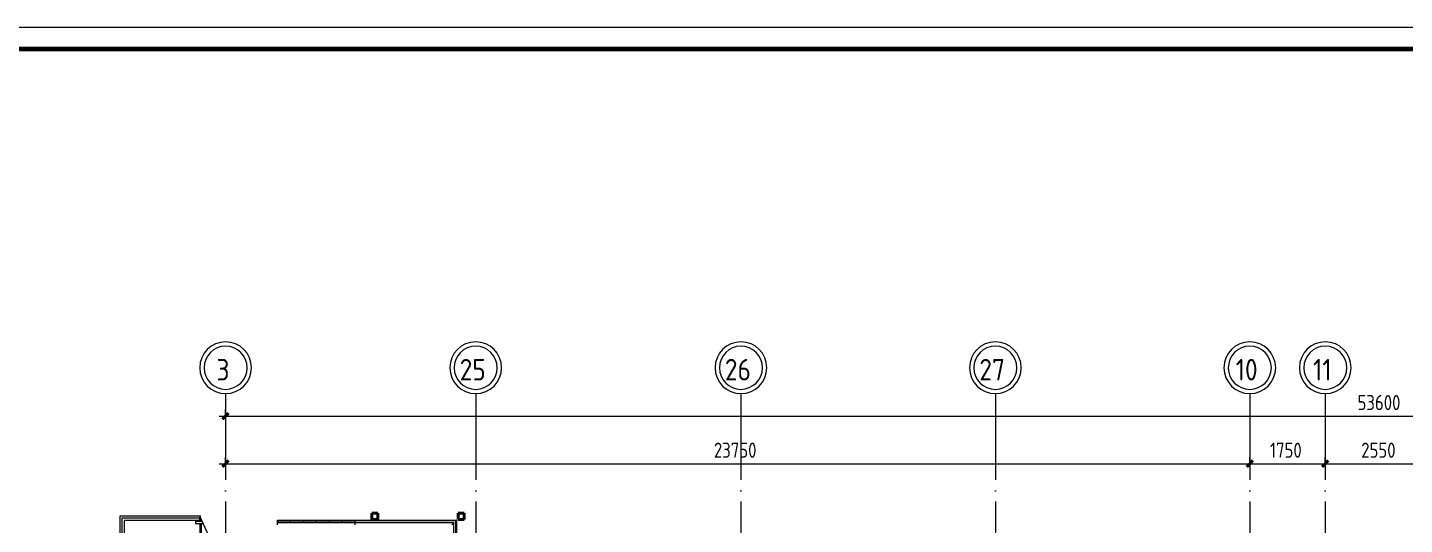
# Model space of a CAD drawing. Header units: millimetres. Extents: x -396912 to 182286, y -43638 to 41610.
# Drawn here: x -57349 to -25420, y 30091 to 41610 of the extents above; entities that cross this region are included whole.
import ezdxf

# ---------------------------------------------------------------- set-up
doc = ezdxf.new("R2010")
doc.units = ezdxf.units.MM
doc.linetypes.add('ADSK_Линия сетки', pattern=[25, 20, -2.5, 0, -2.5])
for name, color, linetype, lineweight in [('Лестницы', 252, 'Continuous', 9), ('Несущие колонны', 252, 'Continuous', 18), ('Ограждение', 252, 'Continuous', 9), ('Оси', 252, 'Continuous', 9), ('ОФ_рамка', 8, 'Continuous', 60), ('Размеры', 7, 'Continuous', 9), ('Стены наружные', 7, 'Continuous', 18)]:
    doc.layers.add(name, color=color, linetype=linetype, lineweight=lineweight)
doc.styles.add('GOST Common_2', font='', dxfattribs={"width": 0.9, "height": 250})
doc.styles.add('GOST Common_4', font='', dxfattribs={"height": 7})
doc.styles.get('GOST Common_2').set_extended_font_data('GOST type B')
doc.styles.get('GOST Common_4').set_extended_font_data('GOST 2.304 type A')

# ---------------------------------------------------------------- blocks, each defined once
blk = doc.blocks.new('1 этаж')
at = {"layer": 'Лестницы', "color": 251, "true_color": 0x636466}
for p, q in [((-60908, 29361), (-60908, 27734)), ((-59035, 29361), (-60908, 29361)), ((-58714, 28625), (-59058, 29361)), ((-59058, 29266), (-59058, 29246)), ((-59058, 29196), (-59058, 27826)), ((-59028, 29266), (-59028, 29246)), ((-59028, 29196), (-59028, 27826)), ((-57245, 29256), (-56958, 29256)), ((-56958, 29256), (-56658, 29256)), ((-56958, 29256), (-56958, 29211)), ((-56958, 29256), (-56958, 29211)), ((-56658, 29256), (-56358, 29256)), ((-56658, 29256), (-56658, 29211)), ((-56658, 29256), (-56658, 29211)), ((-56358, 29256), (-56058, 29256)), ((-56358, 29256), (-56358, 29211)), ((-56358, 29256), (-56358, 29211)), ((-56058, 29256), (-55758, 29256)), ((-56058, 29256), (-56058, 29211)), ((-56058, 29256), (-56058, 29211)), ((-55758, 29256), (-55458, 29256)), ((-55758, 29256), (-55758, 29211)), ((-55758, 29256), (-55758, 29211)), ((-53118, 29256), (-55458, 29256)), ((-55458, 29256), (-55458, 29211)), ((-55458, 29256), (-55458, 29211)), ((-53118, 27574), (-53118, 29256))]:
    blk.add_line(p, q, dxfattribs=at)
at = {"layer": 'Несущие колонны', "color": 251, "lineweight": 40, "true_color": 0x636466}
for p, q in [((-55068, 29291), (-55068, 29431)), ((-55068, 29431), (-54928, 29431)), ((-54928, 29431), (-55068, 29431)), ((-55068, 29431), (-55068, 29291)), ((-54928, 29431), (-54928, 29291)), ((-54928, 29291), (-54928, 29431)), ((-53068, 29291), (-53068, 29431)), ((-53068, 29431), (-52928, 29431)), ((-52928, 29431), (-53068, 29431)), ((-53068, 29431), (-53068, 29291)), ((-52928, 29431), (-52928, 29291)), ((-52928, 29291), (-52928, 29431)), ((-54928, 29291), (-55068, 29291)), ((-55068, 29291), (-54928, 29291)), ((-52928, 29291), (-53068, 29291)), ((-53068, 29291), (-52928, 29291))]:
    blk.add_line(p, q, dxfattribs=at)
at = {"layer": 'Ограждение', "color": 251, "true_color": 0x636466}
for p, q in [((-60863, 29316), (-60863, 27711)), ((-59058, 29316), (-60863, 29316)), ((-60813, 29266), (-60813, 27711)), ((-59058, 29266), (-60813, 29266)), ((-59158, 29246), (-59158, 29196)), ((-59158, 29246), (-59058, 29246)), ((-59158, 29196), (-59058, 29196)), ((-59058, 29266), (-59058, 29316)), ((-59037, 29316), (-59058, 29316)), ((-59014, 29266), (-59058, 29266)), ((-59058, 29246), (-59004, 29246)), ((-59058, 29196), (-58981, 29196)), ((-59014, 29266), (-59037, 29316)), ((-59014, 29266), (-59037, 29316)), ((-58981, 29196), (-59004, 29246)), ((-57258, 29161), (-57258, 29211)), ((-55458, 29211), (-57258, 29211)), ((-55458, 29211), (-55458, 29161)), ((-53163, 29211), (-55458, 29211)), ((-55458, 29189), (-55458, 29184)), ((-53163, 27556), (-53163, 29211))]:
    blk.add_line(p, q, dxfattribs=at)
blk.add_open_spline([(-53163, 29211), (-53163, 29211), (-53163, 29211), (-53165, 29209), (-53166, 29208), (-53168, 29206), (-53169, 29205), (-53170, 29204), (-53173, 29202), (-53175, 29199), (-53177, 29197), (-53178, 29196), (-53180, 29194), (-53181, 29193), (-53183, 29191), (-53185, 29190), (-53186, 29188), (-53188, 29186), (-53189, 29185), (-53191, 29183), (-53193, 29181), (-53194, 29180), (-53196, 29178), (-53197, 29177), (-53199, 29175), (-53200, 29174), (-53202, 29172), (-53203, 29171), (-53205, 29169), (-53207, 29167), (-53208, 29166), (-53210, 29165), (-53211, 29163), (-53212, 29162), (-53213, 29161), (-53213, 29161)], degree=3, knots=[0, 0, 0, 0, 0.083333, 0.125, 0.166667, 0.208333, 0.229167, 0.25, 0.291667, 0.333333, 0.354167, 0.375, 0.395833, 0.416667, 0.4375, 0.458333, 0.479167, 0.5, 0.520833, 0.541667, 0.5625, 0.583333, 0.604167, 0.625, 0.645833, 0.666667, 0.6875, 0.708333, 0.75, 0.770833, 0.791667, 0.833333, 0.875, 0.916667, 1, 1, 1, 1], dxfattribs=at)
at = {"layer": 'Оси', "color": 251, "linetype": 'ADSK_Линия сетки', "ltscale": 100, "true_color": 0x636466}
for p, q in [((-58458, 32205), (-58458, 10954)), ((-52658, 32205), (-52658, 10954)), ((-46508, 32205), (-46508, 10954)), ((-40608, 32205), (-40608, 10954)), ((-34708, 32205), (-34708, -33772)), ((-32958, 32205), (-32958, -33772))]:
    blk.add_line(p, q, dxfattribs=at)
at = {"layer": 'Оси', "color": 251, "lineweight": 20, "true_color": 0x636466}
for centre, radius, start, end in [((-58458, 32805), 600, 0, 180), ((-58458, 32805), 500, 0, 180), ((-52658, 32805), 600, 0, 180), ((-52658, 32805), 500, 0, 180), ((-46508, 32805), 600, 0, 180), ((-46508, 32805), 500, 0, 180), ((-40608, 32805), 600, 0, 180), ((-40608, 32805), 500, 0, 180), ((-34708, 32805), 600, 0, 180), ((-34708, 32805), 500, 0, 180), ((-32958, 32805), 600, 0, 180), ((-32958, 32805), 500, 0, 180), ((-58458, 32805), 600, 180, 0), ((-58458, 32805), 500, 180, 0), ((-52658, 32805), 600, 180, 0), ((-52658, 32805), 500, 180, 0), ((-46508, 32805), 600, 180, 0), ((-46508, 32805), 500, 180, 0), ((-40608, 32805), 600, 180, 0), ((-40608, 32805), 500, 180, 0), ((-34708, 32805), 600, 180, 0), ((-34708, 32805), 500, 180, 0), ((-32958, 32805), 600, 180, 0), ((-32958, 32805), 500, 180, 0)]:
    blk.add_arc(centre, radius, start, end, dxfattribs=at)
at = {"layer": 'Размеры', "color": 251, "lineweight": 20, "true_color": 0x636466}
for p, q in [((-58608, 31686), (-4708, 31686)), ((-58458, 31686), (-58458, 31836)), ((-58458, 31686), (-58458, 31636)), ((-58458, 30581), (-58458, 30731)), ((-34708, 30581), (-34708, 30731)), ((-34708, 30581), (-34708, 30731)), ((-32958, 30581), (-32958, 30731)), ((-32958, 30581), (-32958, 30731)), ((-58608, 30581), (-34708, 30581)), ((-58458, 30581), (-58458, 30531)), ((-34708, 30581), (-34708, 30531)), ((-34708, 30581), (-32958, 30581)), ((-34708, 30581), (-34708, 30531)), ((-32958, 30581), (-32958, 30531)), ((-32958, 30581), (-30408, 30581)), ((-32958, 30581), (-32958, 30531))]:
    blk.add_line(p, q, dxfattribs=at)
at = {"layer": 'Размеры', "color": 251, "lineweight": 40, "true_color": 0x636466}
for p, q in [((-58458, 31686), (-58529, 31615)), ((-58458, 31686), (-58387, 31756)), ((-58458, 30581), (-58387, 30652)), ((-34708, 30581), (-34637, 30652)), ((-34708, 30581), (-34637, 30652)), ((-32958, 30581), (-32887, 30652)), ((-32958, 30581), (-32887, 30652)), ((-58458, 30581), (-58529, 30511)), ((-34708, 30581), (-34779, 30511)), ((-34708, 30581), (-34779, 30511)), ((-32958, 30581), (-33029, 30511)), ((-32958, 30581), (-33029, 30511))]:
    blk.add_line(p, q, dxfattribs=at)
at = {"layer": 'Стены наружные', "color": 251, "true_color": 0x636466}
for p, q in [((-57258, 29211), (-57258, 29271)), ((-57258, 29271), (-53103, 29271)), ((-57245, 29271), (-57245, 29211)), ((-53118, 29256), (-57245, 29256)), ((-56958, 29256), (-56958, 29271)), ((-56658, 29256), (-56658, 29271)), ((-56358, 29256), (-56358, 29271)), ((-56058, 29256), (-56058, 29271)), ((-55758, 29256), (-55758, 29271)), ((-55458, 29271), (-55458, 29256)), ((-53118, 27574), (-53118, 29256)), ((-53103, 29271), (-53103, 27574))]:
    blk.add_line(p, q, dxfattribs=at)
at = {"layer": 'Оси', "color": 251, "true_color": 0x636466, "style": 'GOST Common_2', "width": 0.9}
for s, p in [('3', (-58669, 32510)), ('25', (-53030, 32510)), ('26', (-46880, 32510)), ('27', (-40980, 32510)), ('10', (-35035, 32510)), ('11', (-33240, 32510))]:
    blk.add_text(s, height=500, dxfattribs=at).set_placement(p)
at = {"layer": 'Размеры', "color": 251, "lineweight": 20, "true_color": 0x636466, "char_height": 350, "attachment_point": 1, "line_spacing_factor": 1.022761, "style": 'GOST Common_4'}
for s, insert, width in [('53600', (-32210, 32173), 1324.48), ('23750', (-47135, 31069), 1324.48), ('1750', (-34241, 31069), 980.83), ('2550', (-32124, 31069), 1059.58)]:
    blk.add_mtext(s, dxfattribs=dict(at, insert=insert, width=width))
blk = doc.blocks.new('А0')
at = {"layer": 'ОФ_рамка', "color": 0, "linetype": 'Continuous', "lineweight": 5, "ltscale": 100}
blk.add_lwpolyline([(341068, -309617), (222168, -309617)], dxfattribs=at)
at = {"layer": 'ОФ_рамка', "color": 0, "linetype": 'Continuous', "ltscale": 100}
blk.add_lwpolyline([(340568, -310117), (224168, -310117)], dxfattribs=at)

msp = doc.modelspace()

# ---------------------------------------------------------------- block references
msp.add_blockref('1 этаж', (5702, 918))
at = {"layer": 'ОФ_рамка', "color": 0, "lineweight": -2}
msp.add_blockref('А0', (-303900, 351227), dxfattribs=at)

doc.saveas('drawing.dxf')
